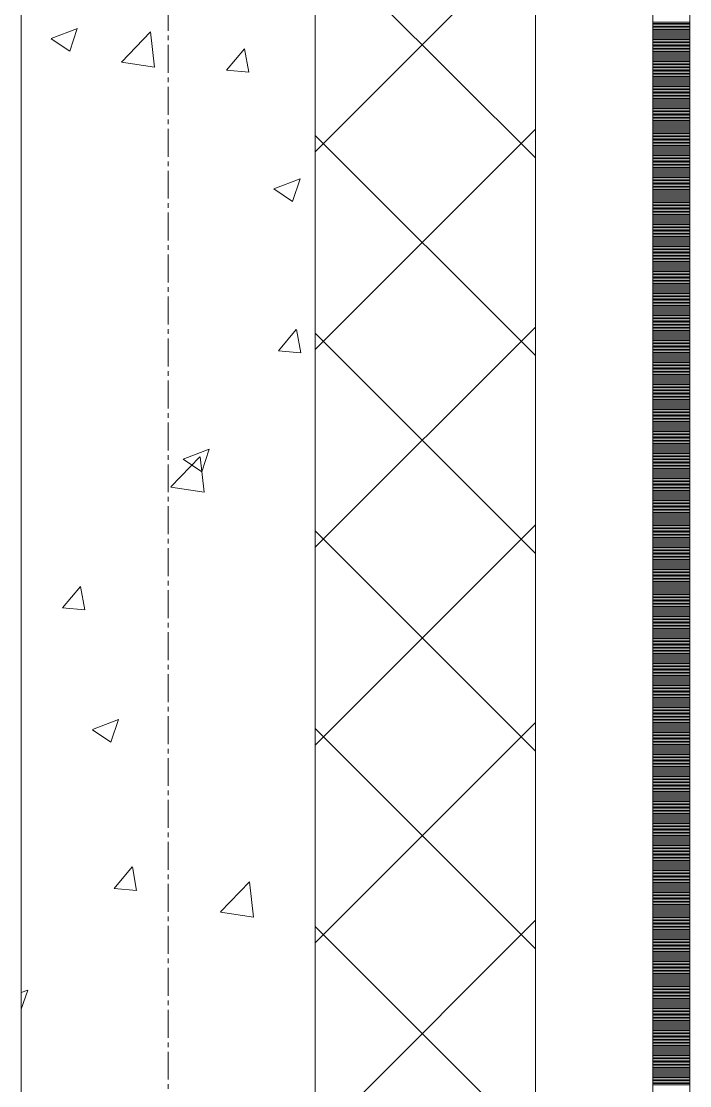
# Model space of a CAD drawing. Header units: millimetres. Extents: x -231292 to 573618, y -153144 to 564035.
# Drawn here: x 28883 to 29338, y -108971 to -108246 of the extents above; entities that cross this region are included whole.
import ezdxf

# ---------------------------------------------------------------- set-up
doc = ezdxf.new("R2010")
doc.units = ezdxf.units.MM
doc.linetypes.add('CENTER2', pattern=[28.575, 19.05, -3.175, 3.175, -3.175])
doc.layers.get('0').update_dxf_attribs({"color": 250})
for name, color, linetype, lineweight in [('АР_Стены ПЕНОблок', 250, 'Continuous', 20), ('АР_Тонкая', 250, 'Continuous', 5), ('АР_Утеплитель', 250, 'Continuous', 0), ('АР_Штриховка', 250, 'Continuous', 0), ('РД_Оси_100', 250, 'Continuous', 0)]:
    doc.layers.add(name, color=color, linetype=linetype, lineweight=lineweight)

# ---------------------------------------------------------------- blocks, each defined once
blk = doc.blocks.new('оси_рен')
at = {"layer": 'РД_Оси_100', "color": 251, "linetype": 'CENTER2', "true_color": 0x636466}
blk.add_line((1215752.916, 135558.25), (1215752.916, 223268.25), dxfattribs=at)

msp = doc.modelspace()

# ---------------------------------------------------------------- linework, layer by layer
at = {"layer": 'АР_Стены ПЕНОблок', "color": 18, "linetype": 'Continuous', "lineweight": 20, "true_color": 0x000000}
for p, q in [((28883.458, -100645.283), (28883.458, -110845.283)), ((29083.458, -110845.283), (29083.458, -100645.283))]:
    msp.add_line(p, q, dxfattribs=at)
at = {"layer": 'АР_Тонкая', "color": 18, "linetype": 'Continuous', "lineweight": 5, "true_color": 0x000000}
for p, q in [((29233.458, -100645.283), (29233.458, -110845.283)), ((29313.458, -110845.283), (29313.458, -100645.283)), ((29313.458, -100645.283), (29313.458, -110845.283)), ((29338.458, -110845.283), (29338.458, -100645.283))]:
    msp.add_line(p, q, dxfattribs=at)
at = {"layer": 'АР_Утеплитель', "color": 18, "linetype": 'Continuous', "lineweight": 0, "true_color": 0x000000}
for p, q in [((29083.458, -100645.283), (29083.458, -110845.283)), ((29233.458, -110845.283), (29233.458, -100645.283))]:
    msp.add_line(p, q, dxfattribs=at)
at = {"layer": 'АР_Штриховка', "color": 18, "linetype": 'Continuous', "lineweight": 0, "true_color": 0x000000}
for p, q in [((29083.458, -108334.619), (29233.458, -108184.619)), ((29233.458, -108338.762), (29083.458, -108188.762)), ((29313.458, -108246.283), (29338.458, -108246.283)), ((29313.458, -108247.283), (29338.458, -108247.283)), ((29313.458, -108248.283), (29338.458, -108248.283)), ((29313.458, -108249.283), (29338.458, -108249.283)), ((28903.828, -108257.589), (28921.613, -108250.763)), ((28916.447, -108266.156), (28921.597, -108250.807)), ((28951.627, -108273.514), (28971.41, -108252.896)), ((28974.237, -108277.015), (28971.431, -108252.893)), ((29313.458, -108250.283), (29338.458, -108250.283)), ((29313.458, -108251.283), (29338.458, -108251.283)), ((29313.458, -108252.283), (29338.458, -108252.283)), ((29313.458, -108253.283), (29338.458, -108253.283)), ((29313.458, -108254.283), (29338.458, -108254.283)), ((29313.458, -108255.283), (29338.458, -108255.283)), ((29313.458, -108256.283), (29338.458, -108256.283)), ((28903.808, -108257.633), (28916.443, -108266.155)), ((29313.458, -108257.283), (29338.458, -108257.283)), ((29313.458, -108258.283), (29338.458, -108258.283)), ((29313.458, -108259.283), (29338.458, -108259.283)), ((29313.458, -108260.283), (29338.458, -108260.283)), ((29313.458, -108261.283), (29338.458, -108261.283)), ((29313.458, -108262.283), (29338.458, -108262.283)), ((29313.458, -108263.283), (29338.458, -108263.283)), ((29023.186, -108279.166), (29035.431, -108264.573)), ((29038.44, -108280.483), (29035.503, -108264.561)), ((29313.458, -108264.283), (29338.458, -108264.283)), ((29313.458, -108265.283), (29338.458, -108265.283)), ((29313.458, -108266.283), (29338.458, -108266.283)), ((29313.458, -108267.283), (29338.458, -108267.283)), ((29313.458, -108268.283), (29338.458, -108268.283)), ((29313.458, -108269.283), (29338.458, -108269.283)), ((29313.458, -108270.283), (29338.458, -108270.283)), ((29313.458, -108271.283), (29338.458, -108271.283)), ((28951.642, -108273.546), (28974.232, -108277.05)), ((29313.458, -108272.283), (29338.458, -108272.283)), ((29313.458, -108273.283), (29338.458, -108273.283)), ((29313.458, -108274.283), (29338.458, -108274.283)), ((29313.458, -108275.283), (29338.458, -108275.283)), ((29313.458, -108276.283), (29338.458, -108276.283)), ((29313.458, -108277.283), (29338.458, -108277.283)), ((29313.458, -108278.283), (29338.458, -108278.283)), ((29023.186, -108279.167), (29038.368, -108280.496)), ((29313.458, -108279.283), (29338.458, -108279.283)), ((29313.458, -108280.283), (29338.458, -108280.283)), ((29313.458, -108281.283), (29338.458, -108281.283)), ((29313.458, -108282.283), (29338.458, -108282.283)), ((29313.458, -108283.283), (29338.458, -108283.283)), ((29313.458, -108284.283), (29338.458, -108284.283)), ((29313.458, -108285.283), (29338.458, -108285.283)), ((29313.458, -108286.283), (29338.458, -108286.283)), ((29313.458, -108287.283), (29338.458, -108287.283)), ((29313.458, -108288.283), (29338.458, -108288.283)), ((29313.458, -108289.283), (29338.458, -108289.283)), ((29313.458, -108290.283), (29338.458, -108290.283)), ((29313.458, -108291.283), (29338.458, -108291.283)), ((29313.458, -108292.283), (29338.458, -108292.283)), ((29313.458, -108293.283), (29338.458, -108293.283)), ((29313.458, -108294.283), (29338.458, -108294.283)), ((29313.458, -108295.283), (29338.458, -108295.283)), ((29313.458, -108296.283), (29338.458, -108296.283)), ((29313.458, -108297.283), (29338.458, -108297.283)), ((29313.458, -108298.283), (29338.458, -108298.283)), ((29313.458, -108299.283), (29338.458, -108299.283)), ((29313.458, -108300.283), (29338.458, -108300.283)), ((29313.458, -108301.283), (29338.458, -108301.283)), ((29313.458, -108302.283), (29338.458, -108302.283)), ((29313.458, -108303.283), (29338.458, -108303.283)), ((29313.458, -108304.283), (29338.458, -108304.283)), ((29313.458, -108305.283), (29338.458, -108305.283)), ((29313.458, -108306.283), (29338.458, -108306.283)), ((29313.458, -108307.283), (29338.458, -108307.283)), ((29313.458, -108308.283), (29338.458, -108308.283)), ((29313.458, -108309.283), (29338.458, -108309.283)), ((29313.458, -108310.283), (29338.458, -108310.283)), ((29313.458, -108311.283), (29338.458, -108311.283)), ((29313.458, -108312.283), (29338.458, -108312.283)), ((29313.458, -108313.283), (29338.458, -108313.283)), ((29313.458, -108314.283), (29338.458, -108314.283)), ((29083.458, -108469.322), (29233.458, -108319.322)), ((29313.458, -108315.283), (29338.458, -108315.283)), ((29313.458, -108316.283), (29338.458, -108316.283)), ((29313.458, -108317.283), (29338.458, -108317.283)), ((29313.458, -108318.283), (29338.458, -108318.283)), ((29313.458, -108319.283), (29338.458, -108319.283)), ((29313.458, -108320.283), (29338.458, -108320.283)), ((29313.458, -108321.283), (29338.458, -108321.283)), ((29233.458, -108473.466), (29083.458, -108323.466)), ((29313.458, -108322.283), (29338.458, -108322.283)), ((29313.458, -108323.283), (29338.458, -108323.283)), ((29313.458, -108324.283), (29338.458, -108324.283)), ((29313.458, -108325.283), (29338.458, -108325.283)), ((29313.458, -108326.283), (29338.458, -108326.283)), ((29313.458, -108327.283), (29338.458, -108327.283)), ((29313.458, -108328.283), (29338.458, -108328.283)), ((29313.458, -108329.283), (29338.458, -108329.283)), ((29313.458, -108330.283), (29338.458, -108330.283)), ((29313.458, -108331.283), (29338.458, -108331.283)), ((29313.458, -108332.283), (29338.458, -108332.283)), ((29313.458, -108333.283), (29338.458, -108333.283)), ((29313.458, -108334.283), (29338.458, -108334.283)), ((29313.458, -108335.283), (29338.458, -108335.283)), ((29313.458, -108336.283), (29338.458, -108336.283)), ((29313.458, -108337.283), (29338.458, -108337.283)), ((29313.458, -108338.283), (29338.458, -108338.283)), ((29313.458, -108339.283), (29338.458, -108339.283)), ((29313.458, -108340.283), (29338.458, -108340.283)), ((29313.458, -108341.283), (29338.458, -108341.283)), ((29313.458, -108342.283), (29338.458, -108342.283)), ((29313.458, -108343.283), (29338.458, -108343.283)), ((29313.458, -108344.283), (29338.458, -108344.283)), ((29313.458, -108345.283), (29338.458, -108345.283)), ((29313.458, -108346.283), (29338.458, -108346.283)), ((29313.458, -108347.283), (29338.458, -108347.283)), ((29313.458, -108348.283), (29338.458, -108348.283)), ((29313.458, -108349.283), (29338.458, -108349.283)), ((29313.458, -108350.283), (29338.458, -108350.283)), ((29055.443, -108359.855), (29073.227, -108353.028)), ((29068.062, -108368.422), (29073.212, -108353.073)), ((29313.458, -108351.283), (29338.458, -108351.283)), ((29313.458, -108352.283), (29338.458, -108352.283)), ((29313.458, -108353.283), (29338.458, -108353.283)), ((29313.458, -108354.283), (29338.458, -108354.283)), ((29313.458, -108355.283), (29338.458, -108355.283)), ((29313.458, -108356.283), (29338.458, -108356.283)), ((29313.458, -108357.283), (29338.458, -108357.283)), ((29313.458, -108358.283), (29338.458, -108358.283)), ((29055.423, -108359.898), (29068.057, -108368.42)), ((29313.458, -108359.283), (29338.458, -108359.283)), ((29313.458, -108360.283), (29338.458, -108360.283)), ((29313.458, -108361.283), (29338.458, -108361.283)), ((29313.458, -108362.283), (29338.458, -108362.283)), ((29313.458, -108363.283), (29338.458, -108363.283)), ((29313.458, -108364.283), (29338.458, -108364.283)), ((29313.458, -108365.283), (29338.458, -108365.283)), ((29313.458, -108366.283), (29338.458, -108366.283)), ((29313.458, -108367.283), (29338.458, -108367.283)), ((29313.458, -108368.283), (29338.458, -108368.283)), ((29313.458, -108369.283), (29338.458, -108369.283)), ((29313.458, -108370.283), (29338.458, -108370.283)), ((29313.458, -108371.283), (29338.458, -108371.283)), ((29313.458, -108372.283), (29338.458, -108372.283)), ((29313.458, -108373.283), (29338.458, -108373.283)), ((29313.458, -108374.283), (29338.458, -108374.283)), ((29313.458, -108375.283), (29338.458, -108375.283)), ((29313.458, -108376.283), (29338.458, -108376.283)), ((29313.458, -108377.283), (29338.458, -108377.283)), ((29313.458, -108378.283), (29338.458, -108378.283)), ((29313.458, -108379.283), (29338.458, -108379.283)), ((29313.458, -108380.283), (29338.458, -108380.283)), ((29313.458, -108381.283), (29338.458, -108381.283)), ((29313.458, -108382.283), (29338.458, -108382.283)), ((29313.458, -108383.283), (29338.458, -108383.283)), ((29313.458, -108384.283), (29338.458, -108384.283)), ((29313.458, -108385.283), (29338.458, -108385.283)), ((29313.458, -108386.283), (29338.458, -108386.283)), ((29313.458, -108387.283), (29338.458, -108387.283)), ((29313.458, -108388.283), (29338.458, -108388.283)), ((29313.458, -108389.283), (29338.458, -108389.283)), ((29313.458, -108390.283), (29338.458, -108390.283)), ((29313.458, -108391.283), (29338.458, -108391.283)), ((29313.458, -108392.283), (29338.458, -108392.283)), ((29313.458, -108393.283), (29338.458, -108393.283)), ((29313.458, -108394.283), (29338.458, -108394.283)), ((29313.458, -108395.283), (29338.458, -108395.283)), ((29313.458, -108396.283), (29338.458, -108396.283)), ((29313.458, -108397.283), (29338.458, -108397.283)), ((29313.458, -108398.283), (29338.458, -108398.283)), ((29313.458, -108399.283), (29338.458, -108399.283)), ((29313.458, -108400.283), (29338.458, -108400.283)), ((29313.458, -108401.283), (29338.458, -108401.283)), ((29313.458, -108402.283), (29338.458, -108402.283)), ((29313.458, -108403.283), (29338.458, -108403.283)), ((29313.458, -108404.283), (29338.458, -108404.283)), ((29313.458, -108405.283), (29338.458, -108405.283)), ((29313.458, -108406.283), (29338.458, -108406.283)), ((29313.458, -108407.283), (29338.458, -108407.283)), ((29313.458, -108408.283), (29338.458, -108408.283)), ((29313.458, -108409.283), (29338.458, -108409.283)), ((29313.458, -108410.283), (29338.458, -108410.283)), ((29313.458, -108411.283), (29338.458, -108411.283)), ((29313.458, -108412.283), (29338.458, -108412.283)), ((29313.458, -108413.283), (29338.458, -108413.283)), ((29313.458, -108414.283), (29338.458, -108414.283)), ((29313.458, -108415.283), (29338.458, -108415.283)), ((29313.458, -108416.283), (29338.458, -108416.283)), ((29313.458, -108417.283), (29338.458, -108417.283)), ((29313.458, -108418.283), (29338.458, -108418.283)), ((29313.458, -108419.283), (29338.458, -108419.283)), ((29313.458, -108420.283), (29338.458, -108420.283)), ((29313.458, -108421.283), (29338.458, -108421.283)), ((29313.458, -108422.283), (29338.458, -108422.283)), ((29313.458, -108423.283), (29338.458, -108423.283)), ((29313.458, -108424.283), (29338.458, -108424.283)), ((29313.458, -108425.283), (29338.458, -108425.283)), ((29313.458, -108426.283), (29338.458, -108426.283)), ((29313.458, -108427.283), (29338.458, -108427.283)), ((29313.458, -108428.283), (29338.458, -108428.283)), ((29313.458, -108429.283), (29338.458, -108429.283)), ((29313.458, -108430.283), (29338.458, -108430.283)), ((29313.458, -108431.283), (29338.458, -108431.283)), ((29313.458, -108432.283), (29338.458, -108432.283)), ((29313.458, -108433.283), (29338.458, -108433.283)), ((29313.458, -108434.283), (29338.458, -108434.283)), ((29313.458, -108435.283), (29338.458, -108435.283)), ((29313.458, -108436.283), (29338.458, -108436.283)), ((29313.458, -108437.283), (29338.458, -108437.283)), ((29313.458, -108438.283), (29338.458, -108438.283)), ((29313.458, -108439.283), (29338.458, -108439.283)), ((29313.458, -108440.283), (29338.458, -108440.283)), ((29313.458, -108441.283), (29338.458, -108441.283)), ((29313.458, -108442.283), (29338.458, -108442.283)), ((29313.458, -108443.283), (29338.458, -108443.283)), ((29313.458, -108444.283), (29338.458, -108444.283)), ((29313.458, -108445.283), (29338.458, -108445.283)), ((29313.458, -108446.283), (29338.458, -108446.283)), ((29313.458, -108447.283), (29338.458, -108447.283)), ((29313.458, -108448.283), (29338.458, -108448.283)), ((29313.458, -108449.283), (29338.458, -108449.283)), ((29313.458, -108450.283), (29338.458, -108450.283)), ((29313.458, -108451.283), (29338.458, -108451.283)), ((29313.458, -108452.283), (29338.458, -108452.283)), ((29058.43, -108470.223), (29070.675, -108455.63)), ((29073.683, -108471.539), (29070.746, -108455.618)), ((29083.458, -108604.026), (29233.458, -108454.026)), ((29233.458, -108608.17), (29083.458, -108458.17)), ((29313.458, -108453.283), (29338.458, -108453.283)), ((29313.458, -108454.283), (29338.458, -108454.283)), ((29313.458, -108455.283), (29338.458, -108455.283)), ((29313.458, -108456.283), (29338.458, -108456.283)), ((29313.458, -108457.283), (29338.458, -108457.283)), ((29313.458, -108458.283), (29338.458, -108458.283)), ((29313.458, -108459.283), (29338.458, -108459.283)), ((29313.458, -108460.283), (29338.458, -108460.283)), ((29313.458, -108461.283), (29338.458, -108461.283)), ((29313.458, -108462.283), (29338.458, -108462.283)), ((29313.458, -108463.283), (29338.458, -108463.283)), ((29313.458, -108464.283), (29338.458, -108464.283)), ((29313.458, -108465.283), (29338.458, -108465.283)), ((29313.458, -108466.283), (29338.458, -108466.283)), ((29058.43, -108470.224), (29073.612, -108471.553)), ((29313.458, -108467.283), (29338.458, -108467.283)), ((29313.458, -108468.283), (29338.458, -108468.283)), ((29313.458, -108469.283), (29338.458, -108469.283)), ((29313.458, -108470.283), (29338.458, -108470.283)), ((29313.458, -108471.283), (29338.458, -108471.283)), ((29313.458, -108472.283), (29338.458, -108472.283)), ((29313.458, -108473.283), (29338.458, -108473.283)), ((29313.458, -108474.283), (29338.458, -108474.283)), ((29313.458, -108475.283), (29338.458, -108475.283)), ((29313.458, -108476.283), (29338.458, -108476.283)), ((29313.458, -108477.283), (29338.458, -108477.283)), ((29313.458, -108478.283), (29338.458, -108478.283)), ((29313.458, -108479.283), (29338.458, -108479.283)), ((29313.458, -108480.283), (29338.458, -108480.283)), ((29313.458, -108481.283), (29338.458, -108481.283)), ((29313.458, -108482.283), (29338.458, -108482.283)), ((29313.458, -108483.283), (29338.458, -108483.283)), ((29313.458, -108484.283), (29338.458, -108484.283)), ((29313.458, -108485.283), (29338.458, -108485.283)), ((29313.458, -108486.283), (29338.458, -108486.283)), ((29313.458, -108487.283), (29338.458, -108487.283)), ((29313.458, -108488.283), (29338.458, -108488.283)), ((29313.458, -108489.283), (29338.458, -108489.283)), ((29313.458, -108490.283), (29338.458, -108490.283)), ((29313.458, -108491.283), (29338.458, -108491.283)), ((29313.458, -108492.283), (29338.458, -108492.283)), ((29313.458, -108493.283), (29338.458, -108493.283)), ((29313.458, -108494.283), (29338.458, -108494.283)), ((29313.458, -108495.283), (29338.458, -108495.283)), ((29313.458, -108496.283), (29338.458, -108496.283)), ((29313.458, -108497.283), (29338.458, -108497.283)), ((29313.458, -108498.283), (29338.458, -108498.283)), ((29313.458, -108499.283), (29338.458, -108499.283)), ((29313.458, -108500.283), (29338.458, -108500.283)), ((29313.458, -108501.283), (29338.458, -108501.283)), ((29313.458, -108502.283), (29338.458, -108502.283)), ((29313.458, -108503.283), (29338.458, -108503.283)), ((29313.458, -108504.283), (29338.458, -108504.283)), ((29313.458, -108505.283), (29338.458, -108505.283)), ((29313.458, -108506.283), (29338.458, -108506.283)), ((29313.458, -108507.283), (29338.458, -108507.283)), ((29313.458, -108508.283), (29338.458, -108508.283)), ((29313.458, -108509.283), (29338.458, -108509.283)), ((29313.458, -108510.283), (29338.458, -108510.283)), ((29313.458, -108511.283), (29338.458, -108511.283)), ((29313.458, -108512.283), (29338.458, -108512.283)), ((29313.458, -108513.283), (29338.458, -108513.283)), ((29313.458, -108514.283), (29338.458, -108514.283)), ((29313.458, -108515.283), (29338.458, -108515.283)), ((29313.458, -108516.283), (29338.458, -108516.283)), ((29313.458, -108517.283), (29338.458, -108517.283)), ((29313.458, -108518.283), (29338.458, -108518.283)), ((29313.458, -108519.283), (29338.458, -108519.283)), ((29313.458, -108520.283), (29338.458, -108520.283)), ((29313.458, -108521.283), (29338.458, -108521.283)), ((29313.458, -108522.283), (29338.458, -108522.283)), ((29313.458, -108523.283), (29338.458, -108523.283)), ((29313.458, -108524.283), (29338.458, -108524.283)), ((29313.458, -108525.283), (29338.458, -108525.283)), ((29313.458, -108526.283), (29338.458, -108526.283)), ((29313.458, -108527.283), (29338.458, -108527.283)), ((29313.458, -108528.283), (29338.458, -108528.283)), ((29313.458, -108529.283), (29338.458, -108529.283)), ((29313.458, -108530.283), (29338.458, -108530.283)), ((29313.458, -108531.283), (29338.458, -108531.283)), ((29313.458, -108532.283), (29338.458, -108532.283)), ((28993.64, -108544.043), (29011.425, -108537.216)), ((29006.259, -108552.61), (29011.41, -108537.261)), ((29313.458, -108533.283), (29338.458, -108533.283)), ((29313.458, -108534.283), (29338.458, -108534.283)), ((29313.458, -108535.283), (29338.458, -108535.283)), ((29313.458, -108536.283), (29338.458, -108536.283)), ((29313.458, -108537.283), (29338.458, -108537.283)), ((29313.458, -108538.283), (29338.458, -108538.283)), ((29313.458, -108539.283), (29338.458, -108539.283)), ((28985.302, -108562.983), (29005.085, -108542.364)), ((28993.621, -108544.086), (29006.255, -108552.608)), ((29007.912, -108566.484), (29005.106, -108542.362)), ((29313.458, -108540.283), (29338.458, -108540.283)), ((29313.458, -108541.283), (29338.458, -108541.283)), ((29313.458, -108542.283), (29338.458, -108542.283)), ((29313.458, -108543.283), (29338.458, -108543.283)), ((29313.458, -108544.283), (29338.458, -108544.283)), ((29313.458, -108545.283), (29338.458, -108545.283)), ((29313.458, -108546.283), (29338.458, -108546.283)), ((29313.458, -108547.283), (29338.458, -108547.283)), ((29313.458, -108548.283), (29338.458, -108548.283)), ((29313.458, -108549.283), (29338.458, -108549.283)), ((29313.458, -108550.283), (29338.458, -108550.283)), ((29313.458, -108551.283), (29338.458, -108551.283)), ((29313.458, -108552.283), (29338.458, -108552.283)), ((29313.458, -108553.283), (29338.458, -108553.283)), ((29313.458, -108554.283), (29338.458, -108554.283)), ((29313.458, -108555.283), (29338.458, -108555.283)), ((29313.458, -108556.283), (29338.458, -108556.283)), ((29313.458, -108557.283), (29338.458, -108557.283)), ((29313.458, -108558.283), (29338.458, -108558.283)), ((29313.458, -108559.283), (29338.458, -108559.283)), ((29313.458, -108560.283), (29338.458, -108560.283)), ((29313.458, -108561.283), (29338.458, -108561.283)), ((28985.317, -108563.014), (29007.907, -108566.518)), ((29313.458, -108562.283), (29338.458, -108562.283)), ((29313.458, -108563.283), (29338.458, -108563.283)), ((29313.458, -108564.283), (29338.458, -108564.283)), ((29313.458, -108565.283), (29338.458, -108565.283)), ((29313.458, -108566.283), (29338.458, -108566.283)), ((29313.458, -108567.283), (29338.458, -108567.283)), ((29313.458, -108568.283), (29338.458, -108568.283)), ((29313.458, -108569.283), (29338.458, -108569.283)), ((29313.458, -108570.283), (29338.458, -108570.283)), ((29313.458, -108571.283), (29338.458, -108571.283)), ((29313.458, -108572.283), (29338.458, -108572.283)), ((29313.458, -108573.283), (29338.458, -108573.283)), ((29313.458, -108574.283), (29338.458, -108574.283)), ((29313.458, -108575.283), (29338.458, -108575.283)), ((29313.458, -108576.283), (29338.458, -108576.283)), ((29313.458, -108577.283), (29338.458, -108577.283)), ((29313.458, -108578.283), (29338.458, -108578.283)), ((29313.458, -108579.283), (29338.458, -108579.283)), ((29313.458, -108580.283), (29338.458, -108580.283)), ((29313.458, -108581.283), (29338.458, -108581.283)), ((29313.458, -108582.283), (29338.458, -108582.283)), ((29083.458, -108738.73), (29233.458, -108588.73)), ((29313.458, -108583.283), (29338.458, -108583.283)), ((29313.458, -108584.283), (29338.458, -108584.283)), ((29313.458, -108585.283), (29338.458, -108585.283)), ((29313.458, -108586.283), (29338.458, -108586.283)), ((29313.458, -108587.283), (29338.458, -108587.283)), ((29313.458, -108588.283), (29338.458, -108588.283)), ((29313.458, -108589.283), (29338.458, -108589.283)), ((29313.458, -108590.283), (29338.458, -108590.283)), ((29233.458, -108742.874), (29083.458, -108592.874)), ((29313.458, -108591.283), (29338.458, -108591.283)), ((29313.458, -108592.283), (29338.458, -108592.283)), ((29313.458, -108593.283), (29338.458, -108593.283)), ((29313.458, -108594.283), (29338.458, -108594.283)), ((29313.458, -108595.283), (29338.458, -108595.283)), ((29313.458, -108596.283), (29338.458, -108596.283)), ((29313.458, -108597.283), (29338.458, -108597.283)), ((29313.458, -108598.283), (29338.458, -108598.283)), ((29313.458, -108599.283), (29338.458, -108599.283)), ((29313.458, -108600.283), (29338.458, -108600.283)), ((29313.458, -108601.283), (29338.458, -108601.283)), ((29313.458, -108602.283), (29338.458, -108602.283)), ((29313.458, -108603.283), (29338.458, -108603.283)), ((29313.458, -108604.283), (29338.458, -108604.283)), ((29313.458, -108605.283), (29338.458, -108605.283)), ((29313.458, -108606.283), (29338.458, -108606.283)), ((29313.458, -108607.283), (29338.458, -108607.283)), ((29313.458, -108608.283), (29338.458, -108608.283)), ((29313.458, -108609.283), (29338.458, -108609.283)), ((29313.458, -108610.283), (29338.458, -108610.283)), ((29313.458, -108611.283), (29338.458, -108611.283)), ((29313.458, -108612.283), (29338.458, -108612.283)), ((29313.458, -108613.283), (29338.458, -108613.283)), ((29313.458, -108614.283), (29338.458, -108614.283)), ((29313.458, -108615.283), (29338.458, -108615.283)), ((29313.458, -108616.283), (29338.458, -108616.283)), ((29313.458, -108617.283), (29338.458, -108617.283)), ((29313.458, -108618.283), (29338.458, -108618.283)), ((29313.458, -108619.283), (29338.458, -108619.283)), ((29313.458, -108620.283), (29338.458, -108620.283)), ((29313.458, -108621.283), (29338.458, -108621.283)), ((29313.458, -108622.283), (29338.458, -108622.283)), ((29313.458, -108623.283), (29338.458, -108623.283)), ((29313.458, -108624.283), (29338.458, -108624.283)), ((29313.458, -108625.283), (29338.458, -108625.283)), ((29313.458, -108626.283), (29338.458, -108626.283)), ((28911.488, -108645.341), (28923.734, -108630.748)), ((28926.742, -108646.657), (28923.805, -108630.736)), ((29313.458, -108627.283), (29338.458, -108627.283)), ((29313.458, -108628.283), (29338.458, -108628.283)), ((29313.458, -108629.283), (29338.458, -108629.283)), ((29313.458, -108630.283), (29338.458, -108630.283)), ((29313.458, -108631.283), (29338.458, -108631.283)), ((29313.458, -108632.283), (29338.458, -108632.283)), ((29313.458, -108633.283), (29338.458, -108633.283)), ((29313.458, -108634.283), (29338.458, -108634.283)), ((29313.458, -108635.283), (29338.458, -108635.283)), ((29313.458, -108636.283), (29338.458, -108636.283)), ((29313.458, -108637.283), (29338.458, -108637.283)), ((29313.458, -108638.283), (29338.458, -108638.283)), ((29313.458, -108639.283), (29338.458, -108639.283)), ((29313.458, -108640.283), (29338.458, -108640.283)), ((28911.488, -108645.342), (28926.67, -108646.67)), ((29313.458, -108641.283), (29338.458, -108641.283)), ((29313.458, -108642.283), (29338.458, -108642.283)), ((29313.458, -108643.283), (29338.458, -108643.283)), ((29313.458, -108644.283), (29338.458, -108644.283)), ((29313.458, -108645.283), (29338.458, -108645.283)), ((29313.458, -108646.283), (29338.458, -108646.283)), ((29313.458, -108647.283), (29338.458, -108647.283)), ((29313.458, -108648.283), (29338.458, -108648.283)), ((29313.458, -108649.283), (29338.458, -108649.283)), ((29313.458, -108650.283), (29338.458, -108650.283)), ((29313.458, -108651.283), (29338.458, -108651.283)), ((29313.458, -108652.283), (29338.458, -108652.283)), ((29313.458, -108653.283), (29338.458, -108653.283)), ((29313.458, -108654.283), (29338.458, -108654.283)), ((29313.458, -108655.283), (29338.458, -108655.283)), ((29313.458, -108656.283), (29338.458, -108656.283)), ((29313.458, -108657.283), (29338.458, -108657.283)), ((29313.458, -108658.283), (29338.458, -108658.283)), ((29313.458, -108659.283), (29338.458, -108659.283)), ((29313.458, -108660.283), (29338.458, -108660.283)), ((29313.458, -108661.283), (29338.458, -108661.283)), ((29313.458, -108662.283), (29338.458, -108662.283)), ((29313.458, -108663.283), (29338.458, -108663.283)), ((29313.458, -108664.283), (29338.458, -108664.283)), ((29313.458, -108665.283), (29338.458, -108665.283)), ((29313.458, -108666.283), (29338.458, -108666.283)), ((29313.458, -108667.283), (29338.458, -108667.283)), ((29313.458, -108668.283), (29338.458, -108668.283)), ((29313.458, -108669.283), (29338.458, -108669.283)), ((29313.458, -108670.283), (29338.458, -108670.283)), ((29313.458, -108671.283), (29338.458, -108671.283)), ((29313.458, -108672.283), (29338.458, -108672.283)), ((29313.458, -108673.283), (29338.458, -108673.283)), ((29313.458, -108674.283), (29338.458, -108674.283)), ((29313.458, -108675.283), (29338.458, -108675.283)), ((29313.458, -108676.283), (29338.458, -108676.283)), ((29313.458, -108677.283), (29338.458, -108677.283)), ((29313.458, -108678.283), (29338.458, -108678.283)), ((29313.458, -108679.283), (29338.458, -108679.283)), ((29313.458, -108680.283), (29338.458, -108680.283)), ((29313.458, -108681.283), (29338.458, -108681.283)), ((29313.458, -108682.283), (29338.458, -108682.283)), ((29313.458, -108683.283), (29338.458, -108683.283)), ((29313.458, -108684.283), (29338.458, -108684.283)), ((29313.458, -108685.283), (29338.458, -108685.283)), ((29313.458, -108686.283), (29338.458, -108686.283)), ((29313.458, -108687.283), (29338.458, -108687.283)), ((29313.458, -108688.283), (29338.458, -108688.283)), ((29313.458, -108689.283), (29338.458, -108689.283)), ((29313.458, -108690.283), (29338.458, -108690.283)), ((29313.458, -108691.283), (29338.458, -108691.283)), ((29313.458, -108692.283), (29338.458, -108692.283)), ((29313.458, -108693.283), (29338.458, -108693.283)), ((29313.458, -108694.283), (29338.458, -108694.283)), ((29313.458, -108695.283), (29338.458, -108695.283)), ((29313.458, -108696.283), (29338.458, -108696.283)), ((29313.458, -108697.283), (29338.458, -108697.283)), ((29313.458, -108698.283), (29338.458, -108698.283)), ((29313.458, -108699.283), (29338.458, -108699.283)), ((29313.458, -108700.283), (29338.458, -108700.283)), ((29313.458, -108701.283), (29338.458, -108701.283)), ((29313.458, -108702.283), (29338.458, -108702.283)), ((29313.458, -108703.283), (29338.458, -108703.283)), ((29313.458, -108704.283), (29338.458, -108704.283)), ((29313.458, -108705.283), (29338.458, -108705.283)), ((29313.458, -108706.283), (29338.458, -108706.283)), ((29313.458, -108707.283), (29338.458, -108707.283)), ((29313.458, -108708.283), (29338.458, -108708.283)), ((29313.458, -108709.283), (29338.458, -108709.283)), ((29313.458, -108710.283), (29338.458, -108710.283)), ((29313.458, -108711.283), (29338.458, -108711.283)), ((29313.458, -108712.283), (29338.458, -108712.283)), ((29313.458, -108713.283), (29338.458, -108713.283)), ((29313.458, -108714.283), (29338.458, -108714.283)), ((29313.458, -108715.283), (29338.458, -108715.283)), ((29313.458, -108716.283), (29338.458, -108716.283)), ((29313.458, -108717.283), (29338.458, -108717.283)), ((29313.458, -108718.283), (29338.458, -108718.283)), ((29313.458, -108719.283), (29338.458, -108719.283)), ((29313.458, -108720.283), (29338.458, -108720.283)), ((28931.838, -108728.231), (28949.623, -108721.404)), ((28944.457, -108736.798), (28949.608, -108721.449)), ((29083.458, -108873.434), (29233.458, -108723.434)), ((29233.458, -108877.578), (29083.458, -108727.578)), ((29313.458, -108721.283), (29338.458, -108721.283)), ((29313.458, -108722.283), (29338.458, -108722.283)), ((29313.458, -108723.283), (29338.458, -108723.283)), ((29313.458, -108724.283), (29338.458, -108724.283)), ((29313.458, -108725.283), (29338.458, -108725.283)), ((29313.458, -108726.283), (29338.458, -108726.283)), ((29313.458, -108727.283), (29338.458, -108727.283)), ((28931.819, -108728.274), (28944.453, -108736.796)), ((29313.458, -108728.283), (29338.458, -108728.283)), ((29313.458, -108729.283), (29338.458, -108729.283)), ((29313.458, -108730.283), (29338.458, -108730.283)), ((29313.458, -108731.283), (29338.458, -108731.283)), ((29313.458, -108732.283), (29338.458, -108732.283)), ((29313.458, -108733.283), (29338.458, -108733.283)), ((29313.458, -108734.283), (29338.458, -108734.283)), ((29313.458, -108735.283), (29338.458, -108735.283)), ((29313.458, -108736.283), (29338.458, -108736.283)), ((29313.458, -108737.283), (29338.458, -108737.283)), ((29313.458, -108738.283), (29338.458, -108738.283)), ((29313.458, -108739.283), (29338.458, -108739.283)), ((29313.458, -108740.283), (29338.458, -108740.283)), ((29313.458, -108741.283), (29338.458, -108741.283)), ((29313.458, -108742.283), (29338.458, -108742.283)), ((29313.458, -108743.283), (29338.458, -108743.283)), ((29313.458, -108744.283), (29338.458, -108744.283)), ((29313.458, -108745.283), (29338.458, -108745.283)), ((29313.458, -108746.283), (29338.458, -108746.283)), ((29313.458, -108747.283), (29338.458, -108747.283)), ((29313.458, -108748.283), (29338.458, -108748.283)), ((29313.458, -108749.283), (29338.458, -108749.283)), ((29313.458, -108750.283), (29338.458, -108750.283)), ((29313.458, -108751.283), (29338.458, -108751.283)), ((29313.458, -108752.283), (29338.458, -108752.283)), ((29313.458, -108753.283), (29338.458, -108753.283)), ((29313.458, -108754.283), (29338.458, -108754.283)), ((29313.458, -108755.283), (29338.458, -108755.283)), ((29313.458, -108756.283), (29338.458, -108756.283)), ((29313.458, -108757.283), (29338.458, -108757.283)), ((29313.458, -108758.283), (29338.458, -108758.283)), ((29313.458, -108759.283), (29338.458, -108759.283)), ((29313.458, -108760.283), (29338.458, -108760.283)), ((29313.458, -108761.283), (29338.458, -108761.283)), ((29313.458, -108762.283), (29338.458, -108762.283)), ((29313.458, -108763.283), (29338.458, -108763.283)), ((29313.458, -108764.283), (29338.458, -108764.283)), ((29313.458, -108765.283), (29338.458, -108765.283)), ((29313.458, -108766.283), (29338.458, -108766.283)), ((29313.458, -108767.283), (29338.458, -108767.283)), ((29313.458, -108768.283), (29338.458, -108768.283)), ((29313.458, -108769.283), (29338.458, -108769.283)), ((29313.458, -108770.283), (29338.458, -108770.283)), ((29313.458, -108771.283), (29338.458, -108771.283)), ((29313.458, -108772.283), (29338.458, -108772.283)), ((29313.458, -108773.283), (29338.458, -108773.283)), ((29313.458, -108774.283), (29338.458, -108774.283)), ((29313.458, -108775.283), (29338.458, -108775.283)), ((29313.458, -108776.283), (29338.458, -108776.283)), ((29313.458, -108777.283), (29338.458, -108777.283)), ((29313.458, -108778.283), (29338.458, -108778.283)), ((29313.458, -108779.283), (29338.458, -108779.283)), ((29313.458, -108780.283), (29338.458, -108780.283)), ((29313.458, -108781.283), (29338.458, -108781.283)), ((29313.458, -108782.283), (29338.458, -108782.283)), ((29313.458, -108783.283), (29338.458, -108783.283)), ((29313.458, -108784.283), (29338.458, -108784.283)), ((29313.458, -108785.283), (29338.458, -108785.283)), ((29313.458, -108786.283), (29338.458, -108786.283)), ((29313.458, -108787.283), (29338.458, -108787.283)), ((29313.458, -108788.283), (29338.458, -108788.283)), ((29313.458, -108789.283), (29338.458, -108789.283)), ((29313.458, -108790.283), (29338.458, -108790.283)), ((29313.458, -108791.283), (29338.458, -108791.283)), ((29313.458, -108792.283), (29338.458, -108792.283)), ((29313.458, -108793.283), (29338.458, -108793.283)), ((29313.458, -108794.283), (29338.458, -108794.283)), ((29313.458, -108795.283), (29338.458, -108795.283)), ((29313.458, -108796.283), (29338.458, -108796.283)), ((29313.458, -108797.283), (29338.458, -108797.283)), ((29313.458, -108798.283), (29338.458, -108798.283)), ((29313.458, -108799.283), (29338.458, -108799.283)), ((29313.458, -108800.283), (29338.458, -108800.283)), ((29313.458, -108801.283), (29338.458, -108801.283)), ((29313.458, -108802.283), (29338.458, -108802.283)), ((29313.458, -108803.283), (29338.458, -108803.283)), ((29313.458, -108804.283), (29338.458, -108804.283)), ((29313.458, -108805.283), (29338.458, -108805.283)), ((29313.458, -108806.283), (29338.458, -108806.283)), ((29313.458, -108807.283), (29338.458, -108807.283)), ((29313.458, -108808.283), (29338.458, -108808.283)), ((29313.458, -108809.283), (29338.458, -108809.283)), ((29313.458, -108810.283), (29338.458, -108810.283)), ((29313.458, -108811.283), (29338.458, -108811.283)), ((29313.458, -108812.283), (29338.458, -108812.283)), ((29313.458, -108813.283), (29338.458, -108813.283)), ((29313.458, -108814.283), (29338.458, -108814.283)), ((28946.732, -108836.398), (28958.977, -108821.804)), ((28961.984, -108837.714), (28959.047, -108821.793)), ((29313.458, -108815.283), (29338.458, -108815.283)), ((29313.458, -108816.283), (29338.458, -108816.283)), ((29313.458, -108817.283), (29338.458, -108817.283)), ((29313.458, -108818.283), (29338.458, -108818.283)), ((29313.458, -108819.283), (29338.458, -108819.283)), ((29313.458, -108820.283), (29338.458, -108820.283)), ((29313.458, -108821.283), (29338.458, -108821.283)), ((29313.458, -108822.283), (29338.458, -108822.283)), ((29313.458, -108823.283), (29338.458, -108823.283)), ((29313.458, -108824.283), (29338.458, -108824.283)), ((29313.458, -108825.283), (29338.458, -108825.283)), ((29313.458, -108826.283), (29338.458, -108826.283)), ((29313.458, -108827.283), (29338.458, -108827.283)), ((29313.458, -108828.283), (29338.458, -108828.283)), ((29313.458, -108829.283), (29338.458, -108829.283)), ((28946.732, -108836.399), (28961.914, -108837.727)), ((29018.977, -108852.451), (29038.76, -108831.832)), ((29041.587, -108855.952), (29038.78, -108831.83)), ((29083.433, -108830.539), (29083.458, -108830.556)), ((29083.453, -108830.496), (29083.458, -108830.494)), ((29313.458, -108830.283), (29338.458, -108830.283)), ((29313.458, -108831.283), (29338.458, -108831.283)), ((29313.458, -108832.283), (29338.458, -108832.283)), ((29313.458, -108833.283), (29338.458, -108833.283)), ((29313.458, -108834.283), (29338.458, -108834.283)), ((29313.458, -108835.283), (29338.458, -108835.283)), ((29313.458, -108836.283), (29338.458, -108836.283)), ((29313.458, -108837.283), (29338.458, -108837.283)), ((29313.458, -108838.283), (29338.458, -108838.283)), ((29313.458, -108839.283), (29338.458, -108839.283)), ((29313.458, -108840.283), (29338.458, -108840.283)), ((29313.458, -108841.283), (29338.458, -108841.283)), ((29313.458, -108842.283), (29338.458, -108842.283)), ((29313.458, -108843.283), (29338.458, -108843.283)), ((29313.458, -108844.283), (29338.458, -108844.283)), ((29313.458, -108845.283), (29338.458, -108845.283)), ((29313.458, -108846.283), (29338.458, -108846.283)), ((29313.458, -108847.283), (29338.458, -108847.283)), ((29313.458, -108848.283), (29338.458, -108848.283)), ((29313.458, -108849.283), (29338.458, -108849.283)), ((29313.458, -108850.283), (29338.458, -108850.283)), ((29313.458, -108851.283), (29338.458, -108851.283)), ((29018.991, -108852.483), (29041.581, -108855.986)), ((29083.458, -109008.138), (29233.458, -108858.138)), ((29313.458, -108852.283), (29338.458, -108852.283)), ((29313.458, -108853.283), (29338.458, -108853.283)), ((29313.458, -108854.283), (29338.458, -108854.283)), ((29313.458, -108855.283), (29338.458, -108855.283)), ((29313.458, -108856.283), (29338.458, -108856.283)), ((29313.458, -108857.283), (29338.458, -108857.283)), ((29313.458, -108858.283), (29338.458, -108858.283)), ((29233.458, -109012.281), (29083.458, -108862.281)), ((29313.458, -108859.283), (29338.458, -108859.283)), ((29313.458, -108860.283), (29338.458, -108860.283)), ((29313.458, -108861.283), (29338.458, -108861.283)), ((29313.458, -108862.283), (29338.458, -108862.283)), ((29313.458, -108863.283), (29338.458, -108863.283)), ((29313.458, -108864.283), (29338.458, -108864.283)), ((29313.458, -108865.283), (29338.458, -108865.283)), ((29313.458, -108866.283), (29338.458, -108866.283)), ((29313.458, -108867.283), (29338.458, -108867.283)), ((29313.458, -108868.283), (29338.458, -108868.283)), ((29313.458, -108869.283), (29338.458, -108869.283)), ((29313.458, -108870.283), (29338.458, -108870.283)), ((29313.458, -108871.283), (29338.458, -108871.283)), ((29313.458, -108872.283), (29338.458, -108872.283)), ((29313.458, -108873.283), (29338.458, -108873.283)), ((29313.458, -108874.283), (29338.458, -108874.283)), ((29313.458, -108875.283), (29338.458, -108875.283)), ((29313.458, -108876.283), (29338.458, -108876.283)), ((29313.458, -108877.283), (29338.458, -108877.283)), ((29313.458, -108878.283), (29338.458, -108878.283)), ((29313.458, -108879.283), (29338.458, -108879.283)), ((29313.458, -108880.283), (29338.458, -108880.283)), ((29313.458, -108881.283), (29338.458, -108881.283)), ((29313.458, -108882.283), (29338.458, -108882.283)), ((29313.458, -108883.283), (29338.458, -108883.283)), ((29313.458, -108884.283), (29338.458, -108884.283)), ((29313.458, -108885.283), (29338.458, -108885.283)), ((29313.458, -108886.283), (29338.458, -108886.283)), ((29313.458, -108887.283), (29338.458, -108887.283)), ((29313.458, -108888.283), (29338.458, -108888.283)), ((29313.458, -108889.283), (29338.458, -108889.283)), ((29313.458, -108890.283), (29338.458, -108890.283)), ((29313.458, -108891.283), (29338.458, -108891.283)), ((29313.458, -108892.283), (29338.458, -108892.283)), ((29313.458, -108893.283), (29338.458, -108893.283)), ((29313.458, -108894.283), (29338.458, -108894.283)), ((29313.458, -108895.283), (29338.458, -108895.283)), ((29313.458, -108896.283), (29338.458, -108896.283)), ((29313.458, -108897.283), (29338.458, -108897.283)), ((29313.458, -108898.283), (29338.458, -108898.283)), ((29313.458, -108899.283), (29338.458, -108899.283)), ((29313.458, -108900.283), (29338.458, -108900.283)), ((29313.458, -108901.283), (29338.458, -108901.283)), ((28883.458, -108907.267), (28887.821, -108905.592)), ((28883.458, -108918.593), (28887.806, -108905.637)), ((29313.458, -108902.283), (29338.458, -108902.283)), ((29313.458, -108903.283), (29338.458, -108903.283)), ((29313.458, -108904.283), (29338.458, -108904.283)), ((29313.458, -108905.283), (29338.458, -108905.283)), ((29313.458, -108906.283), (29338.458, -108906.283)), ((29313.458, -108907.283), (29338.458, -108907.283)), ((29313.458, -108908.283), (29338.458, -108908.283)), ((29313.458, -108909.283), (29338.458, -108909.283)), ((29313.458, -108910.283), (29338.458, -108910.283)), ((29313.458, -108911.283), (29338.458, -108911.283)), ((29313.458, -108912.283), (29338.458, -108912.283)), ((29313.458, -108913.283), (29338.458, -108913.283)), ((29313.458, -108914.283), (29338.458, -108914.283)), ((29313.458, -108915.283), (29338.458, -108915.283)), ((29313.458, -108916.283), (29338.458, -108916.283)), ((29313.458, -108917.283), (29338.458, -108917.283)), ((29313.458, -108918.283), (29338.458, -108918.283)), ((29313.458, -108919.283), (29338.458, -108919.283)), ((29313.458, -108920.283), (29338.458, -108920.283)), ((29313.458, -108921.283), (29338.458, -108921.283)), ((29313.458, -108922.283), (29338.458, -108922.283)), ((29313.458, -108923.283), (29338.458, -108923.283)), ((29313.458, -108924.283), (29338.458, -108924.283)), ((29313.458, -108925.283), (29338.458, -108925.283)), ((29313.458, -108926.283), (29338.458, -108926.283)), ((29313.458, -108927.283), (29338.458, -108927.283)), ((29313.458, -108928.283), (29338.458, -108928.283)), ((29313.458, -108929.283), (29338.458, -108929.283)), ((29313.458, -108930.283), (29338.458, -108930.283)), ((29313.458, -108931.283), (29338.458, -108931.283)), ((29313.458, -108932.283), (29338.458, -108932.283)), ((29313.458, -108933.283), (29338.458, -108933.283)), ((29313.458, -108934.283), (29338.458, -108934.283)), ((29313.458, -108935.283), (29338.458, -108935.283)), ((29313.458, -108936.283), (29338.458, -108936.283)), ((29313.458, -108937.283), (29338.458, -108937.283)), ((29313.458, -108938.283), (29338.458, -108938.283)), ((29313.458, -108939.283), (29338.458, -108939.283)), ((29313.458, -108940.283), (29338.458, -108940.283)), ((29313.458, -108941.283), (29338.458, -108941.283)), ((29313.458, -108942.283), (29338.458, -108942.283)), ((29313.458, -108943.283), (29338.458, -108943.283)), ((29313.458, -108944.283), (29338.458, -108944.283)), ((29313.458, -108945.283), (29338.458, -108945.283)), ((29313.458, -108946.283), (29338.458, -108946.283)), ((29313.458, -108947.283), (29338.458, -108947.283)), ((29313.458, -108948.283), (29338.458, -108948.283)), ((29313.458, -108949.283), (29338.458, -108949.283)), ((29313.458, -108950.283), (29338.458, -108950.283)), ((29313.458, -108951.283), (29338.458, -108951.283)), ((29313.458, -108952.283), (29338.458, -108952.283)), ((29313.458, -108953.283), (29338.458, -108953.283)), ((29313.458, -108954.283), (29338.458, -108954.283)), ((29313.458, -108955.283), (29338.458, -108955.283)), ((29313.458, -108956.283), (29338.458, -108956.283)), ((29313.458, -108957.283), (29338.458, -108957.283)), ((29313.458, -108958.283), (29338.458, -108958.283)), ((29313.458, -108959.283), (29338.458, -108959.283)), ((29313.458, -108960.283), (29338.458, -108960.283)), ((29313.458, -108961.283), (29338.458, -108961.283)), ((29313.458, -108962.283), (29338.458, -108962.283)), ((29313.458, -108963.283), (29338.458, -108963.283)), ((29313.458, -108964.283), (29338.458, -108964.283)), ((29313.458, -108965.283), (29338.458, -108965.283)), ((29313.458, -108966.283), (29338.458, -108966.283)), ((29313.458, -108967.283), (29338.458, -108967.283)), ((29313.458, -108968.283), (29338.458, -108968.283)), ((29313.458, -108969.283), (29338.458, -108969.283)), ((29313.458, -108970.283), (29338.458, -108970.283))]:
    msp.add_line(p, q, dxfattribs=at)

# ---------------------------------------------------------------- block references
at = {"rotation": 359.999868838025}
msp.add_blockref('оси_рен', (-1186769.82, -284755.728), dxfattribs=at)

doc.saveas('drawing.dxf')
